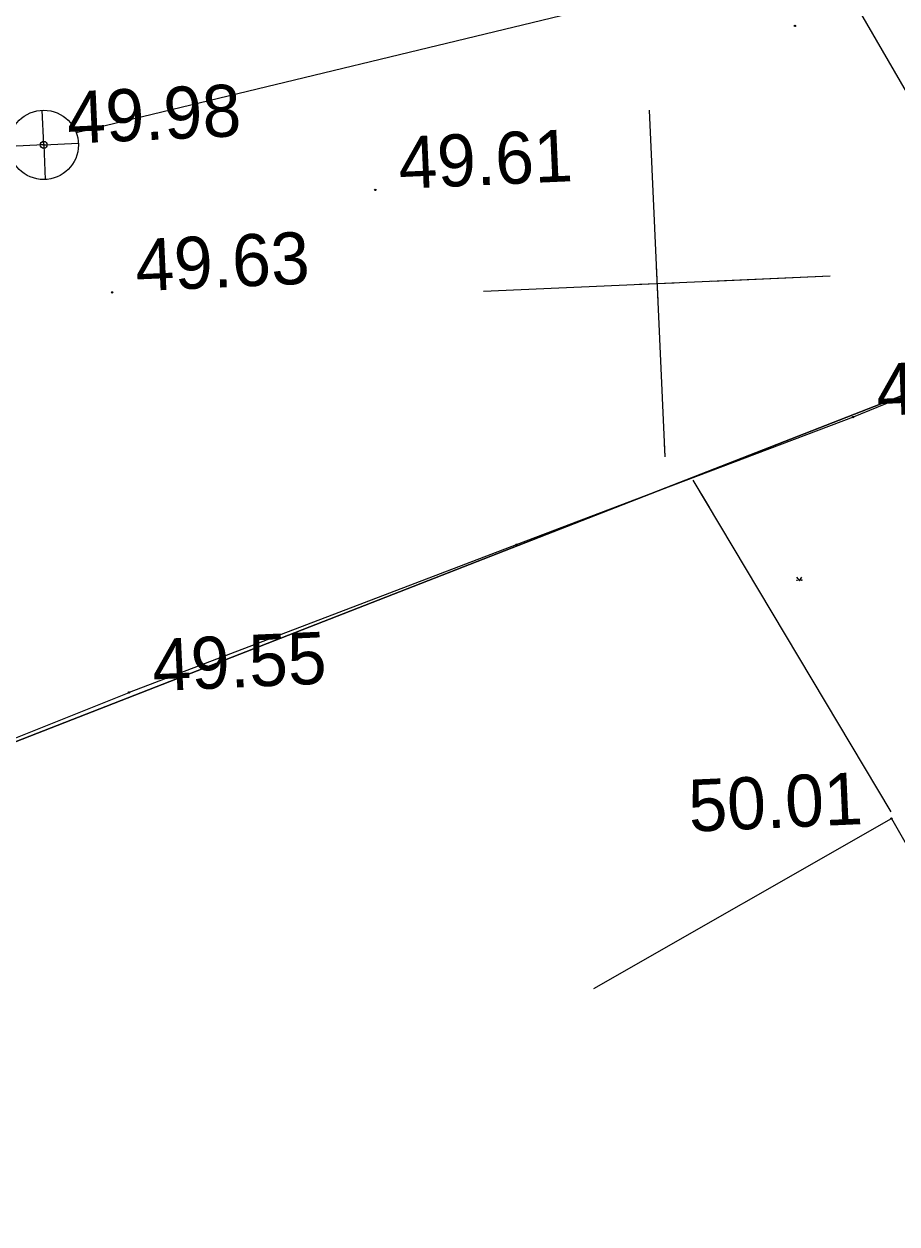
# Model space of a CAD drawing. Extents: x 641407 to 642093, y 6455165 to 6455786.
# Drawn here: x 641599.91 to 641612.48, y 6455557.71 to 6455575.01 of the extents above; entities that cross this region are included whole.
import ezdxf

# ---------------------------------------------------------------- set-up
doc = ezdxf.new("R2010")
doc.units = 0
for name, color, linetype in [('12_MPPOST', 7, 'Continuous'), ('40_KRUNDIPII', 7, 'Continuous'), ('63_KARVUD', 7, 'Continuous'), ('Default', 7, 'Continuous'), ('KAEV', 7, 'Continuous'), ('KQRGUS', 7, 'Continuous'), ('KRUNDIPIIR', 7, 'Continuous'), ('PUUDPQQSAD', 7, 'Continuous'), ('RESTKAEV', 7, 'Continuous'), ('RIST', 7, 'Continuous'), ('TANAV', 7, 'Continuous'), ('TEEAAR', 7, 'Continuous'), ('VALGUSTUSPOST', 7, 'Continuous'), ('VEEKAEV', 7, 'Continuous')]:
    doc.layers.add(name, color=color, linetype=linetype)

# ---------------------------------------------------------------- blocks, each defined once
blk = doc.blocks.new('PUNKT9')
at = {"layer": '12_MPPOST'}
blk.add_circle((0, 0), 10, dxfattribs=at)
blk = doc.blocks.new('VKOR20')
at = {"layer": 'Default'}
for p, q in [((0, 250), (0, -250)), ((-250, 0), (250, 0))]:
    blk.add_line(p, q, dxfattribs=at)
blk = doc.blocks.new('VKANK4')
at = {"layer": 'Default'}
for q in [(-50, 0), (0, 50), (50, 0), (0, -50)]:
    blk.add_line((0, 0), q, dxfattribs=at)
blk.add_circle((0, 0), 50, dxfattribs=at)
blk = doc.blocks.new('PUNK10')
at = {"layer": '12_MPPOST'}
blk.add_circle((0, 0), 10, dxfattribs=at)
blk = doc.blocks.new('VKOR21')
at = {"layer": 'KQRGUS'}
for p, q in [((0, 2500), (0, -2500)), ((-2500, 0), (2500, 0))]:
    blk.add_line(p, q, dxfattribs=at)
blk = doc.blocks.new('VKANK5')
at = {"layer": 'VEEKAEV'}
for q in [(0, 500), (-500, 0), (500, 0), (0, -500)]:
    blk.add_line((0, 0), q, dxfattribs=at)
blk.add_circle((0, 0), 500, dxfattribs=at)
blk = doc.blocks.new('PUNK11')
at = {"layer": 'Default'}
blk.add_circle((0, 0), 10, dxfattribs=at)
blk = doc.blocks.new('VMUR13')
at = {"layer": 'Default'}
for p, q in [((-40, 51), (0, 0)), ((0, 0), (40, 51))]:
    blk.add_line(p, q, dxfattribs=at)
for centre, radius in [((-35, 6), 4.28), ((35, 6), 4.52)]:
    blk.add_circle(centre, radius, dxfattribs=at)

msp = doc.modelspace()

# ---------------------------------------------------------------- linework, layer by layer
at = {"layer": '40_KRUNDIPII'}
for p, q in [((641611.011, 6455574.98), (641611.011, 6455574.98)), ((641611.011, 6455574.98), (641611.011, 6455574.98)), ((641611.011, 6455574.98), (641611.011, 6455574.98)), ((641611.011, 6455574.98), (641611.011, 6455574.98)), ((641611.011, 6455574.98), (641611.011, 6455574.98)), ((641611.011, 6455574.98), (641611.011, 6455574.98)), ((641611.011, 6455574.98), (641611.011, 6455574.98)), ((641611.011, 6455574.98), (641611.011, 6455574.98)), ((641611.011, 6455574.98), (641611.011, 6455574.98)), ((641604.967, 6455572.615), (641604.967, 6455572.615)), ((641604.967, 6455572.615), (641604.967, 6455572.615)), ((641604.967, 6455572.615), (641604.967, 6455572.615)), ((641604.967, 6455572.615), (641604.967, 6455572.615)), ((641604.967, 6455572.615), (641604.967, 6455572.615)), ((641604.967, 6455572.615), (641604.967, 6455572.615)), ((641601.177, 6455571.139), (641601.177, 6455571.139)), ((641601.177, 6455571.139), (641601.177, 6455571.139)), ((641601.177, 6455571.139), (641601.177, 6455571.139)), ((641601.177, 6455571.139), (641601.177, 6455571.139)), ((641601.177, 6455571.139), (641601.177, 6455571.139)), ((641601.177, 6455571.139), (641601.177, 6455571.139))]:
    msp.add_line(p, q, dxfattribs=at)
for points in [[(641574.693, 6455639.402), (641614.673, 6455570.479), (641570.122, 6455553.07), (641555.493, 6455547.354), (641552.136, 6455561.323), (641545.242, 6455586.097), (641540.373, 6455602.514), (641533.879, 6455623.692)], [(641614.673, 6455570.479), (641627.33, 6455548.455), (641585.184, 6455528.522), (641570.122, 6455553.07)]]:
    msp.add_lwpolyline(points, close=True, dxfattribs=at)
at = {"layer": 'KAEV'}
msp.add_line((641615.522, 6455577.033), (641600.661, 6455573.437), dxfattribs=at)
msp.add_line((641615.522, 6455577.033), (641600.661, 6455573.437), dxfattribs=at)
at = {"layer": 'KQRGUS'}
for p, q in [((641609.814, 6455571.302), (641611.52, 6455571.379)), ((641609.814, 6455571.302), (641611.52, 6455571.379)), ((641609.814, 6455571.302), (641611.52, 6455571.379)), ((641609.814, 6455571.302), (641611.52, 6455571.379)), ((641609.814, 6455571.302), (641611.52, 6455571.379)), ((641609.814, 6455571.302), (641611.52, 6455571.379)), ((641609.814, 6455571.302), (641611.52, 6455571.379)), ((641609.814, 6455571.302), (641611.52, 6455571.379)), ((641609.814, 6455571.302), (641611.52, 6455571.379)), ((641609.126, 6455568.967), (641609.135, 6455568.77)), ((641609.126, 6455568.967), (641609.135, 6455568.77)), ((641609.126, 6455568.967), (641609.135, 6455568.77)), ((641609.126, 6455568.967), (641609.135, 6455568.77)), ((641609.126, 6455568.967), (641609.135, 6455568.77)), ((641609.126, 6455568.967), (641609.135, 6455568.77)), ((641609.126, 6455568.967), (641609.135, 6455568.77)), ((641609.126, 6455568.967), (641609.135, 6455568.77)), ((641609.126, 6455568.967), (641609.135, 6455568.77))]:
    msp.add_line(p, q, dxfattribs=at)
at = {"layer": 'KRUNDIPIIR'}
msp.add_line((641611.849, 6455569.341), (641611.849, 6455569.341), dxfattribs=at)
msp.add_line((641611.849, 6455569.341), (641611.849, 6455569.341), dxfattribs=at)
msp.add_line((641611.849, 6455569.341), (641611.849, 6455569.341), dxfattribs=at)
msp.add_lwpolyline([(641618.842, 6455572.2), (641611.849, 6455569.341), (641608.907, 6455568.225)], dxfattribs=at)
at = {"layer": 'PUUDPQQSAD'}
for p in [(641608.116, 6455561.103), (641612.401, 6455563.553), (641612.401, 6455563.553), (641612.401, 6455563.553)]:
    msp.add_line(p, (641612.401, 6455563.553), dxfattribs=at)
msp.add_lwpolyline([(641612.401, 6455563.553), (641614.906, 6455559.17), (641615.276, 6455559.379), (641620.15, 6455551.033)], dxfattribs=at)
at = {"layer": 'RESTKAEV'}
msp.add_line((641612.397, 6455563.653), (641609.546, 6455568.431), dxfattribs=at)
at = {"layer": 'RIST'}
for p, q in [((641607.838, 6455567.843), (641607.838, 6455567.843)), ((641607.838, 6455567.843), (641607.838, 6455567.843)), ((641607.838, 6455567.843), (641607.838, 6455567.843)), ((641607.838, 6455567.843), (641607.838, 6455567.843)), ((641607.838, 6455567.843), (641607.838, 6455567.843)), ((641607.838, 6455567.843), (641607.838, 6455567.843)), ((641606.998, 6455567.501), (641606.998, 6455567.501)), ((641606.998, 6455567.501), (641606.998, 6455567.501)), ((641606.998, 6455567.501), (641606.998, 6455567.501)), ((641606.998, 6455567.501), (641606.998, 6455567.501)), ((641606.998, 6455567.501), (641606.998, 6455567.501)), ((641606.998, 6455567.501), (641606.998, 6455567.501)), ((641595.277, 6455562.915), (641601.421, 6455565.373)), ((641595.277, 6455562.915), (641601.421, 6455565.373)), ((641601.421, 6455565.373), (641601.421, 6455565.373)), ((641601.421, 6455565.373), (641601.421, 6455565.373)), ((641601.421, 6455565.373), (641601.421, 6455565.373)), ((641601.421, 6455565.373), (641601.421, 6455565.373)), ((641601.421, 6455565.373), (641601.421, 6455565.373)), ((641601.421, 6455565.373), (641601.421, 6455565.373))]:
    msp.add_line(p, q, dxfattribs=at)
msp.add_lwpolyline([(641610.223, 6455568.725), (641606.998, 6455567.501), (641601.421, 6455565.373)], dxfattribs=at)
msp.add_lwpolyline([(641610.223, 6455568.725), (641606.998, 6455567.501), (641601.421, 6455565.373)], dxfattribs=at)
at = {"layer": 'TANAV'}
msp.add_line((641609.783, 6455568.034), (641609.546, 6455568.431), dxfattribs=at)
msp.add_line((641609.783, 6455568.034), (641609.546, 6455568.431), dxfattribs=at)
at = {"layer": 'VEEKAEV'}
msp.add_line((641600.191, 6455573.265), (641600.191, 6455573.265), dxfattribs=at)
msp.add_line((641600.191, 6455573.265), (641600.191, 6455573.265), dxfattribs=at)
msp.add_line((641600.191, 6455573.265), (641600.191, 6455573.265), dxfattribs=at)
msp.add_line((641600.191, 6455573.265), (641600.191, 6455573.265), dxfattribs=at)
msp.add_line((641600.191, 6455573.265), (641600.191, 6455573.265), dxfattribs=at)
msp.add_line((641600.191, 6455573.265), (641600.191, 6455573.265), dxfattribs=at)

# ---------------------------------------------------------------- block references
at = {"layer": '40_KRUNDIPII', "xscale": 0.0009999011189044575, "yscale": 0.0009999011189044575, "rotation": 2.564087396761455}
for name, p in [('PUNKT9', (641611.011, 6455574.98)), ('PUNK10', (641611.011, 6455574.98)), ('PUNK11', (641611.011, 6455574.98)), ('PUNKT9', (641604.967, 6455572.615)), ('PUNK10', (641604.967, 6455572.615)), ('PUNKT9', (641601.177, 6455571.139)), ('PUNK10', (641601.177, 6455571.139))]:
    msp.add_blockref(name, p, dxfattribs=at)
at = {"layer": 'KQRGUS', "xscale": 0.0009999011189044575, "yscale": 0.0009999011189044575, "rotation": 2.564087396761455}
for name in ['VKOR21', 'VKOR21', 'VKOR21', 'VKOR21', 'VKOR21', 'VKOR21', 'VKOR21', 'VKOR21', 'VKOR21', 'VKOR20', 'VKOR20', 'VKOR20', 'VKOR20', 'VKOR20', 'VKOR20', 'VKOR20', 'VKOR20', 'VKOR20']:
    msp.add_blockref(name, (641609.023, 6455571.267), dxfattribs=at)
at = {"layer": 'KRUNDIPIIR', "xscale": 0.0009999011189044575, "yscale": 0.0009999011189044575, "rotation": 2.564087396761455}
for name, p in [('PUNKT9', (641611.011, 6455574.98)), ('PUNK10', (641611.011, 6455574.98)), ('PUNKT9', (641600.191, 6455573.265)), ('PUNKT9', (641600.191, 6455573.265)), ('PUNK10', (641600.191, 6455573.265)), ('PUNK10', (641600.191, 6455573.265)), ('PUNKT9', (641604.967, 6455572.615)), ('PUNK10', (641604.967, 6455572.615)), ('PUNKT9', (641601.177, 6455571.139)), ('PUNK10', (641601.177, 6455571.139)), ('PUNKT9', (641606.998, 6455567.501)), ('PUNK10', (641606.998, 6455567.501)), ('PUNKT9', (641601.421, 6455565.373)), ('PUNK10', (641601.421, 6455565.373))]:
    msp.add_blockref(name, p, dxfattribs=at)
at = {"layer": 'RESTKAEV', "xscale": 0.0009999011189044575, "yscale": 0.0009999011189044575, "rotation": 2.564087396761455}
msp.add_blockref('VMUR13', (641611.074, 6455566.983), dxfattribs=at)
at = {"layer": 'VALGUSTUSPOST', "xscale": 0.0009999011189044575, "yscale": 0.0009999011189044575, "rotation": 2.564087396761455}
for p in [(641611.011, 6455574.98), (641611.849, 6455569.341), (641612.401, 6455563.553)]:
    msp.add_blockref('PUNK11', p, dxfattribs=at)
at = {"layer": 'VEEKAEV', "xscale": 0.0009999011189044575, "yscale": 0.0009999011189044575, "rotation": 2.564087396761455}
for name in ['VKANK5', 'VKANK4']:
    msp.add_blockref(name, (641600.191, 6455573.265), dxfattribs=at)

# ---------------------------------------------------------------- texts
at = {"layer": '40_KRUNDIPII'}
for s, p in [('49.61', (641605.316, 6455572.63)), ('49.61', (641605.316, 6455572.63)), ('49.63', (641601.527, 6455571.154)), ('49.63', (641601.527, 6455571.154))]:
    msp.add_text(s, height=0.7499, rotation=2.5641, dxfattribs=at).set_placement(p)
at = {"layer": '63_KARVUD'}
for s, p in [('49.98', (641600.541, 6455573.281)), ('49.98', (641600.541, 6455573.281)), ('49.73', (641612.198, 6455569.357)), ('49.55', (641601.77, 6455565.389)), ('49.55', (641601.77, 6455565.389))]:
    msp.add_text(s, height=0.7499, rotation=2.5641, dxfattribs=at).set_placement(p)
at = {"layer": 'TEEAAR'}
msp.add_text('50.01', height=0.7499, rotation=2.5641, dxfattribs=at).set_placement((641609.493, 6455563.363))

doc.saveas('drawing.dxf')
